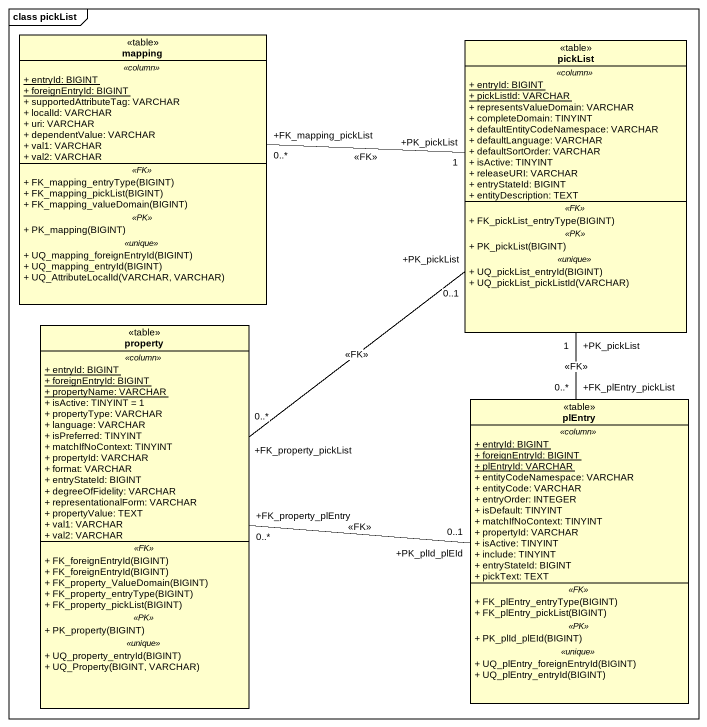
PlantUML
@startuml
mainframe class pickList
hide circle
hide empty members
skinparam classAttributeIconSize 0
class mapping <<table>> {
  .. <<column>> ..
  {static} + entryId: BIGINT
  {static} + foreignEntryId: BIGINT
  + supportedAttributeTag: VARCHAR
  + localId: VARCHAR
  + uri: VARCHAR
  + dependentValue: VARCHAR
  + val1: VARCHAR
  + val2: VARCHAR
  .. <<FK>> ..
  + FK_mapping_entryType(BIGINT)
  + FK_mapping_pickList(BIGINT)
  + FK_mapping_valueDomain(BIGINT)
  .. <<PK>> ..
  + PK_mapping(BIGINT)
  .. <<unique>> ..
  + UQ_mapping_foreignEntryId(BIGINT)
  + UQ_mapping_entryId(BIGINT)
  + UQ_AttributeLocalId(VARCHAR, VARCHAR)
}
class pickList <<table>> {
  .. <<column>> ..
  {static} + entryId: BIGINT
  {static} + pickListId: VARCHAR
  + representsValueDomain: VARCHAR
  + completeDomain: TINYINT
  + defaultEntityCodeNamespace: VARCHAR
  + defaultLanguage: VARCHAR
  + defaultSortOrder: VARCHAR
  + isActive: TINYINT
  + releaseURI: VARCHAR
  + entryStateId: BIGINT
  + entityDescription: TEXT
  .. <<FK>> ..
  + FK_pickList_entryType(BIGINT)
  .. <<PK>> ..
  + PK_pickList(BIGINT)
  .. <<unique>> ..
  + UQ_pickList_entryId(BIGINT)
  + UQ_pickList_pickListId(VARCHAR)
}
class property <<table>> {
  .. <<column>> ..
  {static} + entryId: BIGINT
  {static} + foreignEntryId: BIGINT
  {static} + propertyName: VARCHAR
  + isActive: TINYINT = 1
  + propertyType: VARCHAR
  + language: VARCHAR
  + isPreferred: TINYINT
  + matchIfNoContext: TINYINT
  + propertyId: VARCHAR
  + format: VARCHAR
  + entryStateId: BIGINT
  + degreeOfFidelity: VARCHAR
  + representationalForm: VARCHAR
  + propertyValue: TEXT
  + val1: VARCHAR
  + val2: VARCHAR
  .. <<FK>> ..
  + FK_foreignEntryId(BIGINT)
  + FK_foreignEntryId(BIGINT)
  + FK_property_ValueDomain(BIGINT)
  + FK_property_entryType(BIGINT)
  + FK_property_pickList(BIGINT)
  .. <<PK>> ..
  + PK_property(BIGINT)
  .. <<unique>> ..
  + UQ_property_entryId(BIGINT)
  + UQ_Property(BIGINT, VARCHAR)
}
class plEntry <<table>> {
  .. <<column>> ..
  {static} + entryId: BIGINT
  {static} + foreignEntryId: BIGINT
  {static} + plEntryId: VARCHAR
  + entityCodeNamespace: VARCHAR
  + entityCode: VARCHAR
  + entryOrder: INTEGER
  + isDefault: TINYINT
  + matchIfNoContext: TINYINT
  + propertyId: VARCHAR
  + isActive: TINYINT
  + include: TINYINT
  + entryStateId: BIGINT
  + pickText: TEXT
  .. <<FK>> ..
  + FK_plEntry_entryType(BIGINT)
  + FK_plEntry_pickList(BIGINT)
  .. <<PK>> ..
  + PK_plId_plEId(BIGINT)
  .. <<unique>> ..
  + UQ_plEntry_foreignEntryId(BIGINT)
  + UQ_plEntry_entryId(BIGINT)
}
mapping "+FK_mapping_pickList\n0..*" -right- "+PK_pickList\n1" pickList : <<FK>>
property "+FK_property_pickList\n0..*" -up- "+PK_pickList\n0..1" pickList : <<FK>>
property "+FK_property_plEntry\n0..*" -right- "+PK_plId_plEId\n0..1" plEntry : <<FK>>
plEntry "+FK_plEntry_pickList\n0..*" -up- "+PK_pickList\n1" pickList : <<FK>>
@enduml
